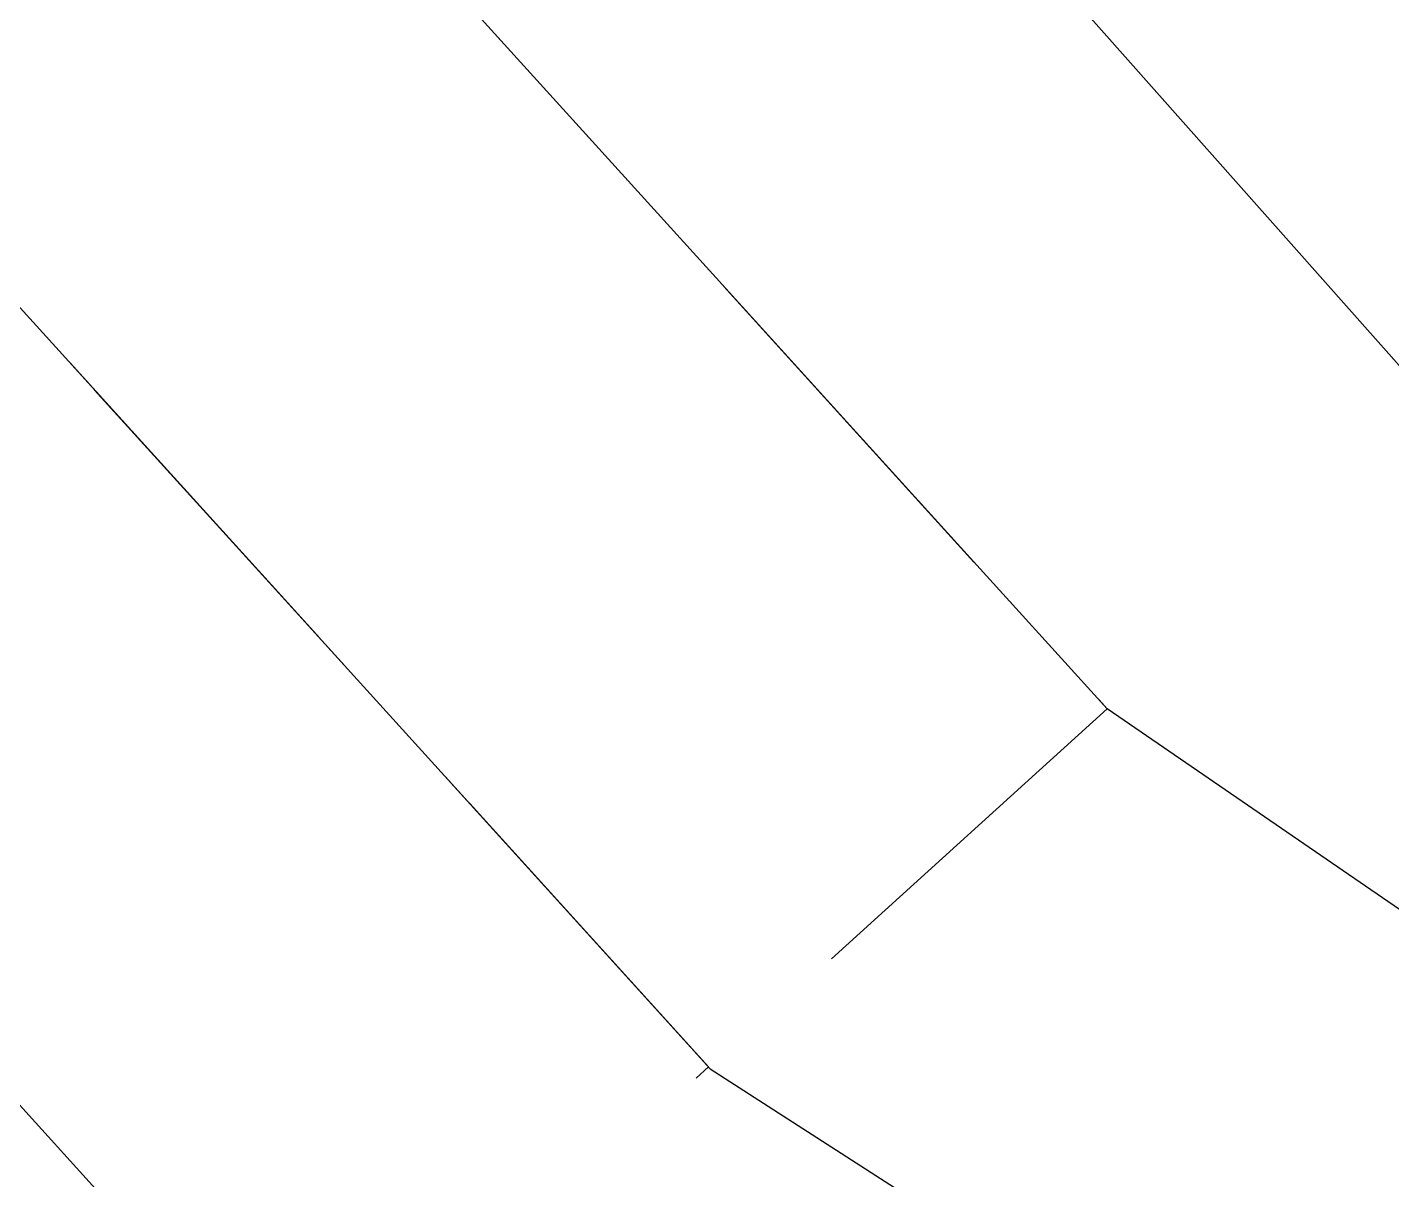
# Model space of a CAD drawing. Extents: x 363066 to 375462, y 6077936 to 6083550.
# Drawn here: x 373009.79 to 373055.61, y 6080148.76 to 6080187.47 of the extents above; entities that cross this region are included whole.
import ezdxf

# ---------------------------------------------------------------- set-up
doc = ezdxf.new("R2010")
doc.units = 0
doc.header["$LTSCALE"] = 5
doc.linetypes.add('foc-ACCESSROAD', pattern=[3.75, 2.5, -1.25])
for name, color, linetype in [('C-RW', 13, 'Continuous'), ('F-RW', 190, 'Continuous'), ('F-WS', 190, 'foc-ACCESSROAD')]:
    doc.layers.add(name, color=color, linetype=linetype)

msp = doc.modelspace()

# ---------------------------------------------------------------- linework, layer by layer
at = {"layer": 'C-RW', "flags": 128}
msp.add_lwpolyline([(372290.68, 6080739.519), (372426.752, 6080614.411), (372502.392, 6080551.173), (372571.244, 6080505.005), (372862.374, 6080304.127), (372892.195, 6080281.964), (372929.83, 6080239.809), (372945.333, 6080222.443), (372952.368, 6080214.563), (372958.81, 6080207.348), (372968.609, 6080196.371), (373013.427, 6080146.971), (373019.237, 6080140.567), (373021.028, 6080138.593), (373274.089, 6079975.513), (373323.079, 6079943.943), (373488.715, 6079837.215), (373654.159, 6079766.881), (373722.123, 6079720.432), (373751.732, 6079700.197), (374115.481, 6079451.605)], dxfattribs=at)
at = {"layer": 'F-RW', "flags": 128}
for points in [[(372307.85, 6080757.695), (372372.737, 6080696.926), (372443.155, 6080633.283), (372517.403, 6080571.21), (372585.301, 6080525.678), (372606.604, 6080510.978), (372891.159, 6080314.633), (372931.072, 6080283.778), (372944.048, 6080273.748), (372976.36, 6080248.77), (373024.138, 6080211.836), (373036.34, 6080198.098), (373056.048, 6080175.91), (373350.754, 6079973.335), (373361.957, 6079965.639), (373396.406, 6079941.861), (373520.189, 6079856.433), (373590.52, 6079826.531), (373595.242, 6079824.524), (373598.383, 6079823.188), (373645.169, 6079803.299), (373722.958, 6079750.135), (373752.566, 6079729.904), (374130.009, 6079471.96)], [(374124.202, 6079463.814), (373752.233, 6079718.024), (373722.624, 6079738.259), (373661.396, 6079780.103), (373652.826, 6079783.746), (373512.927, 6079843.221), (373368.869, 6079942.643), (373323.081, 6079974.121), (373080.319, 6080141.023), (373046.054, 6080164.58), (372995.018, 6080220.834), (372991.784, 6080223.36), (372978.984, 6080233.466), (372975.788, 6080235.852), (372930.713, 6080271.057), (372887.618, 6080304.86), (372886.407, 6080305.391), (372885.235, 6080306.577), (372579.681, 6080517.408), (372511.405, 6080563.191), (372436.644, 6080625.694), (372365.975, 6080689.559), (372300.982, 6080750.422)], [(372300.982, 6080750.422), (372365.975, 6080689.559), (372436.644, 6080625.693), (372511.405, 6080563.191), (372579.681, 6080517.408), (372885.235, 6080306.577), (372886.406, 6080305.39), (372930.422, 6080260.744), (372953.643, 6080237.192), (372960.944, 6080229.785), (372971.723, 6080218.853), (372981.69, 6080208.743), (372989.043, 6080200.638), (372999.236, 6080189.402), (373020.105, 6080166.399), (373023.036, 6080163.169), (373032.726, 6080152.488), (373309.045, 6079974.52)], [(374115.481, 6079451.605), (373751.732, 6079700.197), (373722.123, 6079720.432), (373654.159, 6079766.881), (373488.715, 6079837.215), (373323.078, 6079943.943), (373274.088, 6079975.513), (373021.028, 6080138.593), (373019.237, 6080140.567), (373013.427, 6080146.971), (372968.609, 6080196.371), (372958.265, 6080206.863), (372951.752, 6080213.469), (372944.45, 6080220.876), (372929.717, 6080235.82), (372862.374, 6080304.127), (372571.244, 6080505.005), (372502.392, 6080551.173), (372426.752, 6080614.411), (372290.68, 6080739.519)]]:
    msp.add_lwpolyline(points, dxfattribs=at)
at = {"layer": 'F-WS', "flags": 128}
for points in [[(373046.054, 6080164.58), (373032.726, 6080152.488), (373020.105, 6080166.399), (372981.69, 6080208.743), (372995.018, 6080220.834), (373046.054, 6080164.58)], [(372971.687, 6080218.741), (372942.573, 6080192.328), (373003.046, 6080125.672), (373032.671, 6080152.549), (372999.236, 6080189.402)]]:
    msp.add_lwpolyline(points, close=True, dxfattribs=at)

doc.saveas('drawing.dxf')
